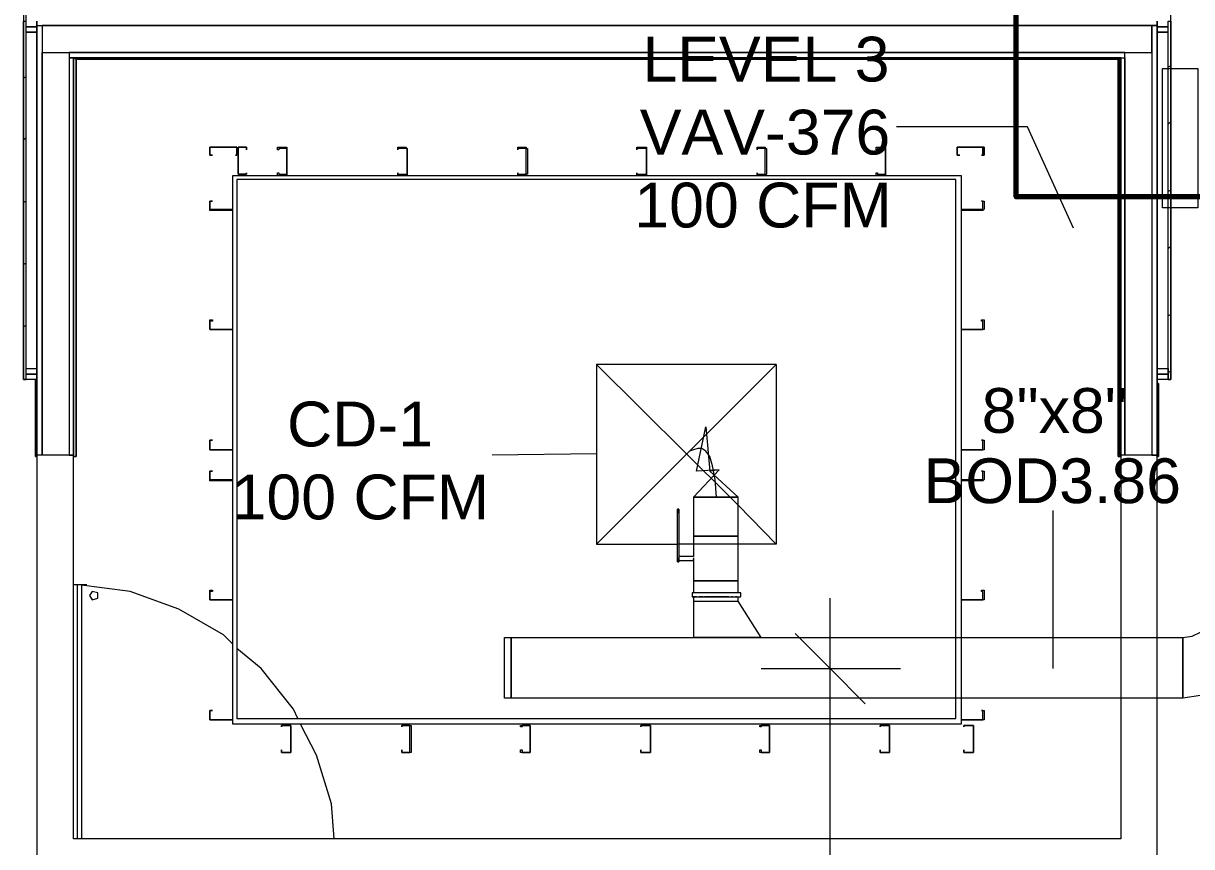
# Model space of a CAD drawing. Header units: metres. Extents: x -2 to 237, y -8 to 52.
# Drawn here: x 9.584 to 13.545, y 11.124 to 13.916 of the extents above; entities that cross this region are included whole.
import ezdxf

# ---------------------------------------------------------------- set-up
doc = ezdxf.new("R2010")
doc.units = ezdxf.units.M
doc.layers.add('HVAC - Ductos', color=5, linetype='Continuous', lineweight=0)
doc.layers.add('PDF4_Text', color=7, linetype='Continuous', lineweight=0)
doc.layers.add('PDF4_Geometry', color=7, linetype='Continuous', lineweight=0, true_color=0xaaaaaa)
doc.styles.add('PDF Helvetica', font='')
doc.styles.get('PDF Helvetica').set_extended_font_data('Helvetica')

msp = doc.modelspace()

# ---------------------------------------------------------------- linework, layer by layer
at = {"layer": 'HVAC - Ductos', "lineweight": 0}
for points in [[(13.4464, 13.7621), (13.5656, 13.7621), (13.5656, 13.2902), (13.4464, 13.2902)], [(11.8565, 12.3097), (11.8611, 12.3097), (11.8657, 12.3097), (11.8795, 12.3097), (11.8932, 12.3097), (11.9116, 12.3097), (11.9345, 12.3097), (11.9528, 12.3097), (11.9712, 12.3097), (11.9848, 12.3097), (11.9986, 12.3097), (12.0078, 12.3097), (11.9986, 12.3097), (11.9848, 12.3097), (11.9712, 12.3097), (11.9528, 12.3097), (11.9345, 12.3097), (11.9116, 12.3097), (11.8932, 12.3097), (11.8795, 12.3097), (11.8657, 12.3097), (11.8611, 12.3097)], [(11.8016, 12.2548), (11.8016, 12.2593), (11.8016, 12.2639), (11.8016, 12.2685), (11.8016, 12.2639), (11.8016, 12.2593)], [(11.8062, 12.2548), (11.8062, 12.2593), (11.8062, 12.2639), (11.8062, 12.2685), (11.8062, 12.2639), (11.8062, 12.2593)], [(11.8565, 12.0944), (11.8565, 12.099)], [(13.5151, 11.6271), (13.5151, 11.8333), (13.5472, 11.8379), (13.5747, 11.8516), (13.5976, 11.8745), (13.6114, 11.902), (13.6205, 11.9341), (13.8221, 11.9341), (13.8175, 11.8745), (13.7992, 11.8149), (13.7717, 11.7645), (13.7305, 11.7187), (13.6846, 11.6775), (13.6342, 11.65), (13.5747, 11.6363)], [(11.2151, 11.6271), (11.2151, 11.8333), (11.2381, 11.8333), (11.2381, 11.6271)], [(13.5151, 11.6271), (11.2381, 11.6271), (11.2381, 11.8333), (13.5151, 11.8333)]]:
    msp.add_lwpolyline(points, close=True, dxfattribs=at)
for points in [[(13.144, 13.2215), (12.9882, 13.5651), (12.5438, 13.5651)], [(11.5267, 12.1494), (12.136, 12.7587), (11.5267, 12.7587), (11.5267, 12.1494), (11.8016, 12.1494)], [(11.9803, 12.3097), (11.5267, 12.7587)], [(12.136, 12.7587), (12.136, 12.1494), (12.0078, 12.1494)], [(11.9436, 12.4014), (11.8657, 12.3968), (11.8978, 12.548), (11.9116, 12.3968), (12.0078, 12.3097), (11.8565, 12.3097), (11.8565, 12.1769), (11.8611, 12.1769), (11.8657, 12.1769), (11.8795, 12.1769), (11.8932, 12.1769), (11.9116, 12.1769), (11.9345, 12.1769), (11.9528, 12.1769), (11.9712, 12.1769), (11.9848, 12.1769), (11.9986, 12.1769), (12.0078, 12.1769), (12.0078, 12.3097), (11.8565, 12.3097), (11.9436, 12.4014), (11.9116, 12.3968)], [(11.5267, 12.4564), (11.1739, 12.4518)], [(11.9345, 12.3097), (11.9299, 12.3693), (11.9208, 12.4152), (11.9116, 12.4472), (11.8978, 12.4655), (11.8841, 12.4747), (11.8703, 12.4747), (11.8565, 12.4701), (11.8428, 12.4655), (11.8337, 12.4564)], [(12.0078, 12.2823), (11.9803, 12.3097)], [(12.136, 12.1494), (12.0078, 12.2823)], [(11.8062, 12.2685), (11.8016, 12.2685)], [(11.8016, 12.1036), (11.8016, 12.099), (11.8016, 12.0944), (11.8016, 12.0898), (11.8016, 12.0944), (11.8016, 12.099), (11.8016, 12.1036), (11.8016, 12.2548)], [(11.8062, 12.2548), (11.8062, 12.1036), (11.8062, 12.099), (11.8062, 12.0944), (11.8062, 12.0898), (11.8062, 12.0944), (11.8062, 12.099)], [(13.0753, 11.7279), (13.0753, 12.2639)], [(11.8062, 12.1036), (11.8062, 12.099), (11.8062, 12.0944), (11.8565, 12.0944), (11.8565, 12.0257), (11.8611, 12.0257), (11.8657, 12.0257), (11.8795, 12.0257), (11.8932, 12.0257), (11.9116, 12.0257), (11.9345, 12.0257), (11.9528, 12.0257), (11.9712, 12.0257), (11.9848, 12.0257), (11.9986, 12.0257), (12.0078, 12.0257), (12.0078, 12.1769), (11.9986, 12.1769), (11.9848, 12.1769), (11.9712, 12.1769), (11.9528, 12.1769), (11.9345, 12.1769), (11.9116, 12.1769), (11.8932, 12.1769), (11.8795, 12.1769), (11.8657, 12.1769), (11.8611, 12.1769), (11.8565, 12.1769), (11.8565, 12.1082), (11.8062, 12.1082)], [(11.8062, 12.1494), (11.8016, 12.1494)], [(11.8565, 12.1494), (11.8062, 12.1494)], [(12.0078, 12.1494), (11.8565, 12.1494)], [(11.8016, 12.0898), (11.8062, 12.0898)], [(11.8565, 12.1036), (11.8565, 12.099), (11.8565, 12.0944), (11.8565, 12.099)], [(12.0078, 11.9844), (12.0078, 12.0257), (11.9986, 12.0257), (11.9848, 12.0257), (11.9712, 12.0257), (11.9528, 12.0257), (11.9345, 12.0257), (11.9116, 12.0257), (11.8932, 12.0257), (11.8795, 12.0257), (11.8657, 12.0257), (11.8611, 12.0257), (11.8565, 12.0257), (11.8565, 11.9844)], [(11.8565, 11.9707), (11.852, 11.9707), (11.8611, 11.9707), (11.8749, 11.9707), (11.8932, 11.9707), (11.9116, 11.9707), (11.9345, 11.9707), (11.9528, 11.9707), (11.9757, 11.9707), (11.9894, 11.9707), (12.0032, 11.9707), (12.0124, 11.9707), (12.017, 11.9707), (12.017, 11.9844), (12.0124, 11.9844)], [(12.017, 11.9844), (12.0124, 11.9844), (12.0032, 11.9844), (11.9894, 11.9844), (11.9757, 11.9844), (11.9528, 11.9844), (11.9345, 11.9844), (11.9116, 11.9844), (11.8932, 11.9844), (11.8749, 11.9844), (11.8611, 11.9844), (11.852, 11.9844), (11.852, 11.9707)], [(11.8657, 11.9707), (11.8611, 11.9707), (11.8565, 11.9707), (11.8565, 11.957), (11.8611, 11.957), (11.8657, 11.957), (11.8795, 11.957), (11.8932, 11.957), (11.9116, 11.957), (11.9345, 11.957), (11.9528, 11.957), (11.9712, 11.957), (11.9848, 11.957), (11.9986, 11.957), (12.0078, 11.957), (12.0078, 11.9707), (12.0124, 11.9707), (12.017, 11.9707)], [(11.8887, 11.9707), (11.8795, 11.9707), (11.8749, 11.9707)], [(11.9757, 11.9707), (11.9712, 11.9707), (11.9528, 11.9707), (11.9345, 11.9707), (11.9116, 11.9707), (11.8932, 11.9707)], [(11.9894, 11.9707), (11.9848, 11.9707)], [(12.0032, 11.9707), (11.9986, 11.9707)], [(12.3193, 9.6157), (12.3193, 11.9662)], [(11.8565, 11.957), (11.8565, 11.8333), (11.8611, 11.8333), (11.8795, 11.8333), (11.9024, 11.8333), (11.9345, 11.8333), (12.0078, 11.8333), (12.0398, 11.8333), (12.0628, 11.8333), (12.0811, 11.8333), (12.0857, 11.8333), (12.0078, 11.957)], [(11.9024, 11.957), (11.907, 11.957)], [(11.9574, 11.957), (11.962, 11.957), (11.9666, 11.957)], [(12.2002, 11.847), (12.3193, 11.7279), (12.4384, 11.6088)], [(12.0857, 11.8333), (12.0811, 11.8333), (12.0628, 11.8333), (12.0398, 11.8333), (12.0078, 11.8333), (11.9345, 11.8333), (11.9024, 11.8333), (11.8795, 11.8333), (11.8611, 11.8333), (11.8565, 11.8333)], [(12.0857, 11.7279), (12.3193, 11.7279), (12.5576, 11.7279)]]:
    msp.add_lwpolyline(points, dxfattribs=at)
at = {"layer": 'PDF4_Geometry', "lineweight": 0}
for points in [[(13.4648, 12.7267), (13.4648, 13.8859), (13.4281, 13.8859), (13.4648, 13.8859), (13.4648, 13.9042), (13.4281, 13.9042), (13.4648, 13.9042), (13.4648, 13.9225), (13.4739, 13.9225), (13.4739, 15.2008), (13.4648, 15.2008), (13.4648, 15.1824), (13.4281, 15.1824)], [(9.5933, 12.7084), (9.5841, 12.7084), (9.5841, 13.9225), (9.5933, 13.9225), (9.5933, 14.9717), (9.5841, 14.9717), (9.5841, 13.9225)], [(9.5841, 13.9225), (9.5841, 12.7084), (9.5933, 12.7084), (9.5933, 12.7267), (9.6299, 12.7267)], [(9.6299, 13.9225), (9.6299, 13.9087), (13.4281, 13.9087), (13.4097, 13.9087), (13.4097, 12.4518), (13.4281, 12.4518), (13.4281, 13.9225), (13.4281, 12.4518), (13.3044, 12.4518), (13.3044, 11.1506), (9.7536, 11.1506), (9.7536, 12.4518), (9.6299, 12.4518), (9.6299, 12.7084), (9.6253, 12.7084), (9.6253, 12.4472), (9.6299, 12.4472), (9.6253, 12.4472), (9.6253, 12.7084), (9.6299, 12.7084), (9.6299, 12.7267), (9.5933, 12.7267), (9.5933, 13.8859), (9.6299, 13.8859), (9.5933, 13.8859), (9.5933, 13.9042), (9.6299, 13.9042), (9.5933, 13.9042), (9.5933, 13.9225)], [(9.6299, 13.9225), (9.6299, 13.7988), (9.6299, 12.4518), (9.6299, 12.7084), (9.5933, 12.7084), (9.5933, 13.9225)], [(13.4281, 13.9225), (13.4281, 13.9087), (13.4281, 12.4518), (13.2998, 12.4518), (13.2998, 13.7988), (13.2953, 13.7942), (9.7628, 13.7942), (9.7628, 12.4472), (9.7536, 12.4472), (9.7628, 12.4472), (9.7628, 13.7942), (9.7536, 13.7988), (13.2998, 13.7988), (13.3044, 13.7988), (9.7536, 13.7988), (9.7399, 13.7988), (9.7399, 12.4518), (9.7536, 12.4518), (9.7536, 13.7988), (9.7536, 12.4518), (9.7536, 13.7988), (13.2998, 13.7988), (9.7536, 13.7988), (9.7628, 13.7942), (13.2953, 13.7942), (13.2953, 12.4472), (13.3044, 12.4472), (13.2953, 12.4472), (13.2953, 13.7942), (13.2998, 13.7988), (13.2998, 12.4518), (13.2998, 13.7988), (9.7536, 13.7988), (9.7536, 12.4518), (9.7536, 13.7988), (9.7536, 12.4518), (9.6299, 12.4518), (9.6299, 11.1506), (9.6299, 11.0269)], [(9.6299, 13.9225), (9.6299, 12.4518), (9.6299, 13.9225)], [(13.4281, 11.0269), (13.4281, 12.4518), (13.4281, 12.6947), (13.4327, 12.6947), (13.4327, 12.4472), (13.4281, 12.4472), (13.4327, 12.4472), (13.4327, 12.6947), (13.4281, 12.6947), (13.4281, 12.4518), (13.4281, 13.7988), (13.4281, 13.9225)], [(13.4648, 12.7084), (13.4739, 12.7084), (13.4739, 13.9225), (13.4739, 12.7084), (13.4648, 12.7084), (13.4648, 13.9225), (13.4739, 13.9225)], [(13.4739, 13.7713), (13.4648, 13.7667)], [(9.5933, 13.7346), (9.5841, 13.7301)], [(13.4739, 13.5834), (13.4648, 13.5743)], [(9.5933, 13.5285), (9.5841, 13.5194)], [(12.75, 13.4964), (12.8371, 13.4964)], [(12.75, 13.4689), (12.75, 13.4964)], [(12.75, 13.4964), (12.75, 13.4689)], [(12.8371, 13.4964), (12.75, 13.4964)], [(12.7546, 13.4689), (12.75, 13.4689)], [(12.75, 13.4689), (12.7546, 13.4689)], [(12.8325, 13.4689), (12.8371, 13.4689)], [(12.8417, 13.4689), (12.8325, 13.4689)], [(12.8371, 13.4964), (12.8417, 13.4964)], [(12.8371, 13.4689), (12.8371, 13.4964)], [(12.8417, 13.4964), (12.8417, 13.4689)], [(13.4739, 13.3498), (13.4648, 13.3452)], [(9.5933, 13.3131), (9.5841, 13.3085)], [(10.2942, 13.2811), (10.2209, 13.2811), (10.2163, 13.2811), (10.2163, 13.2857), (10.2163, 13.3131), (10.2163, 13.2857), (10.2209, 13.2857), (10.2942, 13.2857)], [(12.7637, 13.2857), (12.8371, 13.2857), (12.8371, 13.3131), (12.8325, 13.3131), (12.8417, 13.3131), (12.8417, 13.2857), (12.8371, 13.2811), (12.7637, 13.2811)], [(13.4739, 13.1574), (13.4648, 13.1528)], [(9.5933, 13.1024), (9.5841, 13.0978)], [(13.4739, 12.9283), (13.4648, 12.9237)], [(9.5933, 12.8916), (9.5841, 12.8871)], [(10.2942, 12.8779), (10.2209, 12.8779), (10.2942, 12.8779)], [(12.7637, 12.8779), (12.8371, 12.8779), (12.7637, 12.8779)], [(9.5933, 12.7267), (9.5933, 12.745), (9.6299, 12.745)], [(13.4281, 12.745), (13.4648, 12.745), (13.4648, 12.7267), (13.4281, 12.7267), (13.4648, 12.7267), (13.4648, 12.7084), (13.4281, 12.7084)], [(13.4739, 12.7359), (13.4648, 12.7313)], [(10.2942, 12.4701), (10.2209, 12.4701), (10.2942, 12.4701)], [(12.7637, 12.4701), (12.8371, 12.4701), (12.7637, 12.4701)], [(10.2942, 12.3647), (10.2209, 12.3647), (10.2163, 12.3647), (10.2163, 12.3693), (10.2163, 12.3968), (10.2163, 12.3693), (10.2209, 12.3693), (10.2942, 12.3693)], [(12.7637, 12.3693), (12.8371, 12.3693), (12.8371, 12.3968), (12.8325, 12.3968), (12.8417, 12.3968), (12.8417, 12.3693), (12.8371, 12.3647), (12.7637, 12.3647)], [(9.7994, 12.012), (9.7536, 12.012)], [(9.7674, 11.1506), (9.7674, 12.012)], [(10.2942, 11.8103), (10.2622, 11.8424), (10.111, 11.9295), (9.946, 11.989), (9.772, 12.012)], [(9.7811, 12.012), (9.7811, 11.1506)], [(10.2942, 11.9616), (10.2209, 11.9616), (10.2942, 11.9616)], [(12.7637, 11.9616), (12.8371, 11.9616), (12.7637, 11.9616)], [(10.5142, 11.5584), (10.5004, 11.5905), (10.3904, 11.7279), (10.308, 11.7966)], [(10.2942, 11.5538), (10.2209, 11.5538), (10.2942, 11.5538)], [(10.6379, 11.1506), (10.6287, 11.2697), (10.5783, 11.4346), (10.5233, 11.54)], [(12.7637, 11.5538), (12.8371, 11.5538), (12.7637, 11.5538)]]:
    msp.add_lwpolyline(points, dxfattribs=at)
at = {"layer": 'PDF4_Geometry', "color": 232, "lineweight": 70, "true_color": 0xe91e64}
msp.add_lwpolyline([(12.9495, 14.6607), (14.2829, 14.6607), (14.2829, 13.3274), (12.9495, 13.3274)], close=True, dxfattribs=at)
at = {"layer": 'PDF4_Geometry', "lineweight": 0}
for points in [[(9.6483, 13.9087), (9.6483, 12.4518), (9.6299, 12.4518), (9.6299, 13.9087)], [(9.6483, 13.9087), (9.6483, 13.8171), (13.4097, 13.8171), (13.4097, 13.9087)], [(9.6483, 12.4518), (9.6483, 13.8171), (9.7399, 13.8171), (9.7399, 12.4518)], [(13.3181, 13.7988), (13.3181, 13.8171), (9.7399, 13.8171), (9.7399, 13.7988)], [(13.3044, 13.7988), (13.3044, 12.4518), (13.2998, 12.4518), (13.2998, 13.7988)], [(13.3044, 12.4518), (13.3044, 13.7988), (13.3181, 13.7988), (13.3181, 12.4518)], [(13.4097, 13.8171), (13.4097, 12.4518), (13.3181, 12.4518), (13.3181, 13.8171)], [(10.2163, 13.4964), (10.2209, 13.4964), (10.308, 13.4964), (10.308, 13.4689), (10.3034, 13.4689), (10.308, 13.4689), (10.308, 13.4964), (10.2209, 13.4964), (10.2163, 13.4964), (10.2163, 13.4689)], [(10.2255, 13.4689), (10.2163, 13.4689)], [(10.3126, 13.4048), (10.3126, 13.4918), (10.3126, 13.4964), (10.3401, 13.4964), (10.3401, 13.4872), (10.3401, 13.4964), (10.3126, 13.4964), (10.3126, 13.4918), (10.3126, 13.4048), (10.3401, 13.4048)], [(10.4454, 13.4093), (10.45, 13.4093), (10.45, 13.4048), (10.4775, 13.4048), (10.4775, 13.4918), (10.45, 13.4918), (10.45, 13.4872), (10.4454, 13.4872), (10.4454, 13.4964), (10.4775, 13.4964), (10.4775, 13.4918), (10.4775, 13.4048), (10.4775, 13.4002), (10.4454, 13.4002)], [(10.8532, 13.4093), (10.8532, 13.4048), (10.8807, 13.4048), (10.8853, 13.4048), (10.8853, 13.4918), (10.8807, 13.4918), (10.8532, 13.4918), (10.8532, 13.4872), (10.8532, 13.4964), (10.8807, 13.4964), (10.8853, 13.4918), (10.8853, 13.4048), (10.8853, 13.4002), (10.8807, 13.4002), (10.8532, 13.4002)], [(11.261, 13.4093), (11.261, 13.4048), (11.2885, 13.4048), (11.2885, 13.4918), (11.261, 13.4918), (11.261, 13.4872), (11.261, 13.4964), (11.2885, 13.4964), (11.2885, 13.4918), (11.2931, 13.4918), (11.2931, 13.4048), (11.2885, 13.4048), (11.2885, 13.4002), (11.261, 13.4002)], [(11.6641, 13.4093), (11.6641, 13.4048), (11.6963, 13.4048), (11.6963, 13.4918), (11.6641, 13.4918), (11.6641, 13.4872), (11.6641, 13.4964), (11.6963, 13.4964), (11.6963, 13.4918), (11.6963, 13.4048), (11.6963, 13.4002), (11.6641, 13.4002)], [(12.0719, 13.4093), (12.0719, 13.4048), (12.0994, 13.4048), (12.0994, 13.4918), (12.0719, 13.4918), (12.0719, 13.4872), (12.0719, 13.4964), (12.0994, 13.4964), (12.0994, 13.4918), (12.104, 13.4918), (12.104, 13.4048), (12.0994, 13.4002), (12.0719, 13.4002)], [(12.4751, 13.4093), (12.4797, 13.4093), (12.4797, 13.4048), (12.5072, 13.4048), (12.5072, 13.4918), (12.4797, 13.4918), (12.4797, 13.4872), (12.4751, 13.4872), (12.4751, 13.4964), (12.5072, 13.4964), (12.5072, 13.4918), (12.5072, 13.4048), (12.5072, 13.4002), (12.4751, 13.4002)], [(12.8417, 13.4964), (12.8371, 13.4964), (12.75, 13.4964), (12.75, 13.4689), (12.7591, 13.4689), (12.75, 13.4689), (12.75, 13.4964), (12.8371, 13.4964), (12.8417, 13.4964), (12.8417, 13.4689)], [(12.8371, 13.4689), (12.8417, 13.4689)], [(12.7637, 13.4002), (12.7637, 13.3865), (12.7637, 11.5584), (12.7637, 11.54), (10.2942, 11.54), (10.2942, 11.5584), (10.2942, 13.3865), (10.2942, 13.4002)], [(10.3401, 13.4093), (10.3401, 13.4048)], [(10.308, 11.5584), (12.7455, 11.5584), (12.7455, 13.3865), (10.308, 13.3865)], [(10.2255, 13.3131), (10.2163, 13.3131)], [(10.2255, 12.9099), (10.2255, 12.9054), (10.2163, 12.9054), (10.2163, 12.8779), (10.2209, 12.8779), (10.2163, 12.8779), (10.2163, 12.9099)], [(12.8417, 12.8779), (12.8371, 12.8779), (12.8371, 12.9054), (12.8325, 12.9054), (12.8325, 12.9099), (12.8417, 12.9099)], [(10.2163, 12.4747), (10.2163, 12.4701), (10.2209, 12.4701), (10.2163, 12.4701), (10.2163, 12.4747), (10.2163, 12.5022)], [(10.2255, 12.5022), (10.2163, 12.5022)], [(12.8417, 12.4747), (12.8417, 12.4701), (12.8371, 12.4701), (12.8371, 12.4747), (12.8371, 12.5022), (12.8325, 12.5022), (12.8417, 12.5022)], [(10.2255, 12.3968), (10.2163, 12.3968)], [(9.8086, 11.9753), (9.8178, 11.9616), (9.8361, 11.9662), (9.8361, 11.9844), (9.8178, 11.989)], [(10.2255, 11.9936), (10.2255, 11.989), (10.2163, 11.989), (10.2163, 11.9616), (10.2209, 11.9616), (10.2163, 11.9616), (10.2163, 11.9936)], [(12.8417, 11.9616), (12.8371, 11.9616), (12.8371, 11.989), (12.8325, 11.989), (12.8325, 11.9936), (12.8417, 11.9936)], [(10.2163, 11.5584), (10.2163, 11.5538), (10.2209, 11.5538), (10.2163, 11.5538), (10.2163, 11.5584), (10.2163, 11.5859)], [(10.2255, 11.5859), (10.2163, 11.5859)], [(12.8417, 11.5584), (12.8417, 11.5538), (12.8371, 11.5538), (12.8371, 11.5584), (12.8371, 11.5859), (12.8325, 11.5859), (12.8417, 11.5859)], [(10.4592, 11.5309), (10.4592, 11.5354)], [(10.4912, 11.5354), (10.4912, 11.4484), (10.4912, 11.4438), (10.4592, 11.4438), (10.4592, 11.453), (10.4592, 11.4438), (10.4912, 11.4438), (10.4912, 11.4484), (10.4912, 11.5354), (10.4592, 11.5354)], [(10.867, 11.5309), (10.867, 11.5354)], [(10.8944, 11.5354), (10.899, 11.5354), (10.899, 11.4484), (10.899, 11.4438), (10.8944, 11.4438), (10.867, 11.4438), (10.867, 11.453), (10.867, 11.4438), (10.8944, 11.4438), (10.8944, 11.4484), (10.8944, 11.5354), (10.867, 11.5354)], [(11.3022, 11.5354), (11.3022, 11.4484), (11.3022, 11.4438), (11.2701, 11.4438), (11.2701, 11.453), (11.2747, 11.453), (11.2747, 11.4438), (11.3022, 11.4438), (11.3022, 11.4484), (11.3022, 11.5354), (11.2747, 11.5354), (11.2747, 11.5309), (11.2701, 11.5309), (11.2701, 11.5354)], [(11.6779, 11.5309), (11.6779, 11.5354)], [(11.7054, 11.5354), (11.71, 11.5354), (11.71, 11.4484), (11.71, 11.4438), (11.7054, 11.4438), (11.6779, 11.4438), (11.6779, 11.453), (11.6779, 11.4438), (11.7054, 11.4438), (11.71, 11.4438), (11.71, 11.4484), (11.71, 11.5354), (11.7054, 11.5354), (11.6779, 11.5354)], [(12.1132, 11.5354), (12.1132, 11.4484), (12.1132, 11.4438), (12.0811, 11.4438), (12.0811, 11.453), (12.0857, 11.453), (12.0857, 11.4438), (12.1132, 11.4438), (12.1132, 11.4484), (12.1132, 11.5354), (12.0857, 11.5354), (12.0857, 11.5309), (12.0811, 11.5309), (12.0811, 11.5354)], [(12.4888, 11.5309), (12.4888, 11.5354)], [(12.5209, 11.5354), (12.5209, 11.4484), (12.5209, 11.4438), (12.4888, 11.4438), (12.4888, 11.453), (12.4888, 11.4438), (12.5209, 11.4438), (12.5209, 11.4484), (12.5209, 11.5354), (12.4888, 11.5354)], [(12.7729, 11.5309), (12.7729, 11.5354)], [(12.805, 11.5354), (12.805, 11.4484), (12.805, 11.4438), (12.7729, 11.4438), (12.7729, 11.453), (12.7729, 11.4438), (12.805, 11.4438), (12.805, 11.4484), (12.805, 11.5354), (12.7729, 11.5354)]]:
    msp.add_lwpolyline(points, close=True, dxfattribs=at)

# ---------------------------------------------------------------- texts
at = {"layer": 'PDF4_Text', "lineweight": 0, "char_height": 0.1519, "attachment_point": 4, "style": 'PDF Helvetica'}
for s, insert in [('LEVEL 3', (11.683, 13.7933)), ('VAV-376', (11.6739, 13.5458)), ('100 CFM', (11.6555, 13.2984)), ('8"x8"', (12.8331, 12.602)), ('CD-1', (10.478, 12.5562)), ('BOD3.86', (12.6361, 12.3637)), ('100 CFM', (10.2902, 12.3088))]:
    msp.add_mtext(s, dxfattribs=dict(at, insert=insert))

doc.saveas('drawing.dxf')
